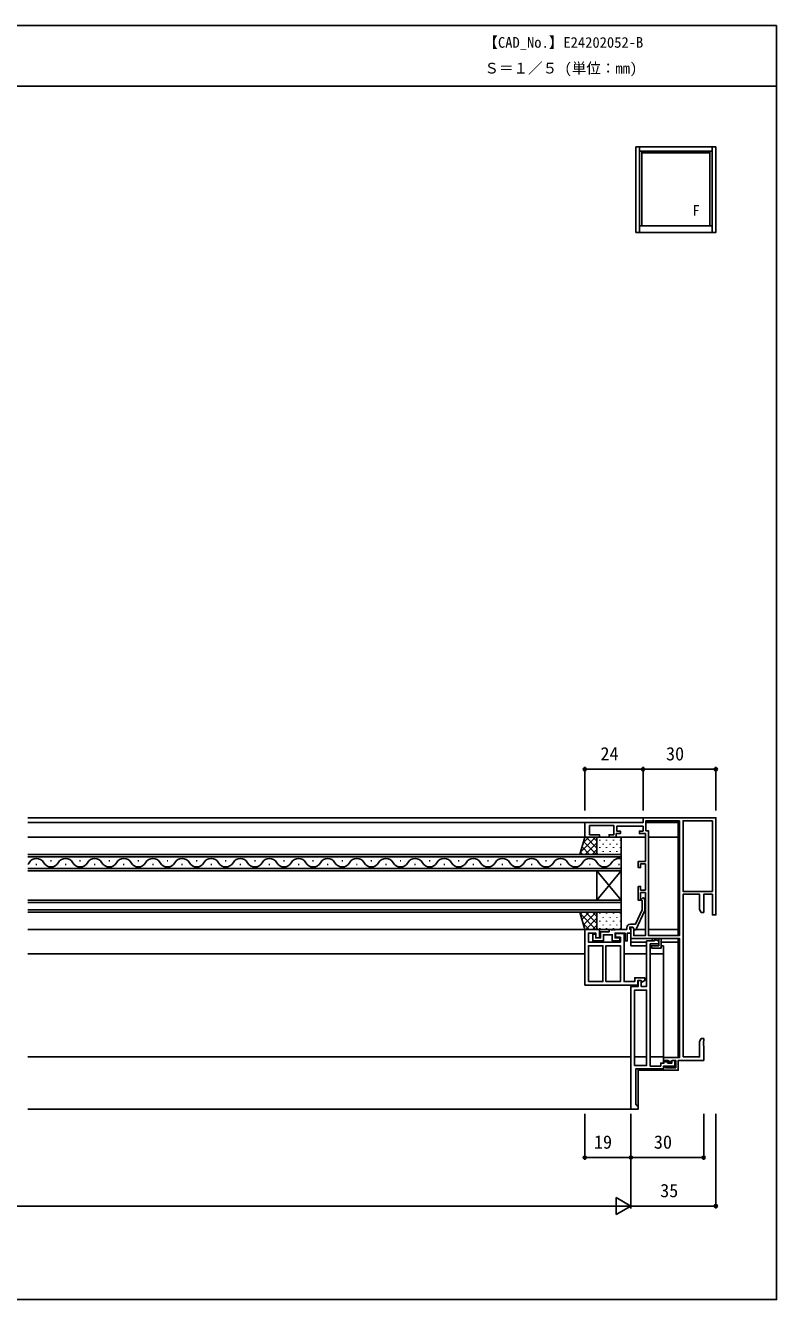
# Model space of a CAD drawing. Units: millimetres on the paper. Extents: x -437 to 438, y -281 to 278.
# Drawn here: x 129 to 438, y -281 to 244 of the extents above; entities that cross this region are included whole.
import ezdxf
from ezdxf.enums import TextEntityAlignment as Align

# ---------------------------------------------------------------- set-up
doc = ezdxf.new("R2010")
doc.units = ezdxf.units.MM
for name, color, linetype in [('0-1_USER1', 3, 'Continuous'), ('0-2_YKK_11', 7, 'Continuous'), ('0-3_YKK_12', 2, 'Continuous'), ('0-4_YKK_13', 4, 'Continuous'), ('0-5_YKK_A1', 4, 'Continuous'), ('0-6_YKK_D', 6, 'Continuous'), ('0-7_YKK_ZWAK', 7, 'Continuous')]:
    doc.layers.add(name, color=color, linetype=linetype)
doc.styles.add('ＭＳ ゴシック', font='')
doc.styles.get('ＭＳ ゴシック').set_extended_font_data('MS Gothic')

msp = doc.modelspace()

# ---------------------------------------------------------------- linework, layer by layer
at = {"layer": '0-2_YKK_11'}
for points in [[(399.6, -181), (399.6, -114), (406.4, -114), (406.4, -120.288), (407.1, -121.5), (408.1, -121.5), (408.1, -114), (411.7, -114), (411.7, -122.5), (413.1, -122.5), (413.1, -82.5), (383.1, -82.5), (383.1, -84.5), (359.1, -84.5), (359.1, -90.5), (365.1, -90.5), (365.1, -89.5), (361.1, -89.5), (361.1, -85.7), (371.1, -85.7), (371.1, -89.5), (369.1, -89.5), (369.1, -90.5), (372.1, -90.5), (372.1, -89), (373.8, -89), (373.8, -88), (372.3, -88), (372.3, -86), (383.1, -86), (383.1, -88), (381.6, -88), (381.6, -89), (384.1, -89), (384.1, -100.5), (381.1, -100.5), (381.1, -103), (382.1, -103), (382.1, -101.5), (384.1, -101.5)], [(384.1, -101.5), (384.1, -112.3), (382.1, -112.3), (382.1, -110.8), (381.1, -110.8), (381.1, -116.5), (382.1, -116.5), (382.1, -113.3), (384.1, -113.3), (384.1, -131), (379.3, -131), (379.3, -128.193), (378.9, -127.5), (378.1, -127.5), (378.1, -132.2), (386.8, -132.2), (386.8, -133.2), (387.8, -133.2), (387.8, -132.2), (389.6, -132.2), (389.6, -135.2), (386.6, -135.2), (386.6, -136.2), (390.6, -136.2), (390.6, -132.2), (398.1, -132.2), (398.1, -181.3), (391.6, -181.3), (391.6, -182.5), (393.28, -182.5), (394.25, -183.06), (394.7, -182.8), (395, -182.5), (396.6, -182.5), (396.6, -185.5), (392.362, -185.5), (392.045, -184.951), (391.6, -185.07), (391.6, -186.5), (397.6, -186.5)], [(377.9, -126.3), (379.988, -126.3), (382.7, -120.484), (382.7, -116.649), (382.276, -116.224), (383.124, -115.376), (383.9, -116.151), (383.9, -120.75)], [(383.9, -120.75), (380.193, -128.7), (379.593, -128.7), (378.9, -127.5), (377.6, -127.5), (377.6, -128.3), (377.8, -128.5), (378.1, -128.8), (378.1, -130), (376.6, -130), (376.6, -133.2), (375.7, -133.2), (375.7, -130), (371.6, -130), (371.6, -132), (373.6, -132), (373.6, -133.2), (370.4, -133.2), (370.4, -130.7), (366.8, -130.7), (366.8, -133.2), (362.4, -133.2), (362.4, -130.5), (363.6, -130.5), (363.6, -132), (365.6, -132), (365.6, -129.5), (369.1, -129.5), (369.1, -128.5), (369.842, -128.5), (370.025, -128.62), (370.575, -128.62), (370.758, -128.5), (370.842, -128.5), (371.025, -128.62), (371.575, -128.62), (371.758, -128.5), (376.4, -128.5), (376.4, -127.8)], [(397.6, -186.5), (397.6, -182.5), (408.1, -182.5), (408.1, -176.458), (407.98, -176.275), (407.98, -175.725), (408.1, -175.542), (408.1, -175.458), (407.98, -175.275), (407.98, -174.725), (408.1, -174.542), (408.1, -173.5), (407.1, -173.5), (406.4, -174.712), (406.4, -181), (399.6, -181)]]:
    msp.add_lwpolyline(points, dxfattribs=at)
for points in [[(398.1, -83.7), (398.1, -131), (385.3, -131), (385.3, -87.8), (384.3, -87.8), (384.3, -83.7)], [(411.7, -83.7), (411.7, -112.8), (399.6, -112.8), (399.6, -83.7)], [(359.1, -151.5), (359.1, -128.5), (365.1, -128.5), (365.1, -132), (363.6, -132), (363.6, -130), (360.6, -130), (360.6, -133.7), (373.8, -133.7), (373.8, -131.7), (371.8, -131.7), (371.8, -130.2), (375.3, -130.2), (375.3, -150), (379.7, -150), (379.7, -148.4), (383.8, -148.4), (383.8, -149.547), (382.652, -150.21), (382.3, -149.6), (380.9, -149.6), (380.9, -151.5)], [(360.6, -150), (360.6, -135.2), (366.6, -135.2), (366.6, -150)], [(367.8, -150), (367.8, -135.2), (373.8, -135.2), (373.8, -150)], [(378.1, -202.5), (378.1, -152), (381.1, -152), (381.1, -149.6), (382.3, -149.6), (382.3, -152), (384.6, -152), (384.6, -133.2), (387.804, -133.2), (388.1, -132.95), (388.546, -132.74), (389.6, -133.349), (389.6, -134.4), (386.1, -134.4), (386.1, -184.8), (390.4, -184.8), (390.4, -183.6), (391.6, -183.6), (391.9, -183.3), (392.4, -182.8), (392.6, -182.8), (393.1, -183.3), (393.4, -183.6), (395, -183.6), (395, -182.5), (396.2, -182.5), (396.2, -184.8), (391.6, -184.8), (391.6, -186), (380.1, -186), (380.1, -200.5), (380.6, -201), (381.1, -201.5), (381.1, -202.5)], [(379.6, -184.5), (379.6, -153.5), (384.6, -153.5), (384.6, -184.5)]]:
    msp.add_lwpolyline(points, close=True, dxfattribs=at)
msp.add_arc((377.9, -127.8), 1.5, 90.00001, 179.99999, dxfattribs=at)
at = {"layer": '0-3_YKK_12'}
for p, q in [((383.4, -82.5), (129.6, -82.5)), ((397.6, -83.7), (397.6, -131)), ((359.4, -84.5), (129.6, -84.5)), ((384.3, -84.5), (397.6, -84.5)), ((360.1, -90.5), (129.6, -90.5)), ((364.6, -90.5), (369.4, -90.5)), ((370.8, -90.5), (384.1, -90.5)), ((385.3, -90.5), (397.6, -90.5)), ((129.6, -97.6), (374.1, -97.6)), ((374.1, -98.6), (129.6, -98.6)), ((129.6, -103.4), (374.1, -103.4)), ((374.1, -104.4), (129.6, -104.4)), ((132.978, -101.76), (133.378, -101.76)), ((138.978, -100.24), (139.378, -100.24)), ((144.978, -101.76), (145.378, -101.76)), ((150.978, -100.24), (151.378, -100.24)), ((156.978, -101.76), (157.378, -101.76)), ((162.978, -100.24), (163.378, -100.24)), ((168.978, -101.76), (169.378, -101.76)), ((174.978, -100.24), (175.378, -100.24)), ((180.978, -101.76), (181.378, -101.76)), ((186.978, -100.24), (187.378, -100.24)), ((192.978, -101.76), (193.378, -101.76)), ((198.978, -100.24), (199.378, -100.24)), ((204.978, -101.76), (205.378, -101.76)), ((210.978, -100.24), (211.378, -100.24)), ((216.978, -101.76), (217.378, -101.76)), ((222.978, -100.24), (223.378, -100.24)), ((228.978, -101.76), (229.378, -101.76)), ((234.978, -100.24), (235.378, -100.24)), ((240.978, -101.76), (241.378, -101.76)), ((246.978, -100.24), (247.378, -100.24)), ((252.978, -101.76), (253.378, -101.76)), ((258.978, -100.24), (259.378, -100.24)), ((264.978, -101.76), (265.378, -101.76)), ((270.978, -100.24), (271.378, -100.24)), ((276.978, -101.76), (277.378, -101.76)), ((282.978, -100.24), (283.378, -100.24)), ((288.978, -101.76), (289.378, -101.76)), ((294.978, -100.24), (295.378, -100.24)), ((300.978, -101.76), (301.378, -101.76)), ((306.978, -100.24), (307.378, -100.24)), ((312.978, -101.76), (313.378, -101.76)), ((318.978, -100.24), (319.378, -100.24)), ((324.978, -101.76), (325.378, -101.76)), ((330.978, -100.24), (331.378, -100.24)), ((336.978, -101.76), (337.378, -101.76)), ((342.978, -100.24), (343.378, -100.24)), ((348.978, -101.76), (349.378, -101.76)), ((354.978, -100.24), (355.378, -100.24)), ((360.978, -101.76), (361.378, -101.76)), ((364.1, -104.4), (364.1, -116.4)), ((364.1, -104.4), (374.1, -116.4)), ((374.1, -104.4), (364.1, -116.4)), ((366.978, -100.24), (367.378, -100.24)), ((372.978, -101.76), (373.378, -101.76)), ((374.1, -116.4), (129.6, -116.4)), ((374.1, -117.4), (129.6, -117.4)), ((374.1, -120.4), (129.6, -120.4)), ((359.6, -128.5), (129.6, -128.5)), ((364.6, -128.5), (369.4, -128.5)), ((377.8, -128.5), (378.1, -128.5)), ((379.3, -128.5), (379.477, -128.5)), ((380.274, -128.5), (384.1, -128.5)), ((385.3, -128.5), (397.6, -128.5)), ((378.1, -135.2), (378.1, -131.7)), ((397.6, -132.2), (378.1, -132.2)), ((384.6, -133.7), (378.1, -133.7)), ((378.1, -135.2), (384.6, -135.2)), ((386.1, -135.2), (386.6, -135.2)), ((397.6, -133.7), (390.6, -133.7)), ((390.6, -135.2), (391.6, -135.2)), ((391.6, -135.2), (391.6, -181.6)), ((397.6, -132.2), (397.6, -181.3)), ((359.1, -138.5), (129.6, -138.5)), ((384.6, -138.5), (375.3, -138.5)), ((391.6, -138.5), (386.1, -138.5)), ((378.1, -181), (129.6, -181)), ((379.6, -181), (384.6, -181)), ((391.6, -181), (386.1, -181)), ((391.6, -183.6), (391.6, -182.2)), ((391.9, -182.5), (391.6, -182.5)), ((391.6, -183.1), (391.942, -183.1)), ((393.058, -183.1), (395, -183.1)), ((396.2, -183.1), (396.6, -183.1)), ((381.1, -201.5), (381.1, -186)), ((391.9, -186.5), (381.1, -186.5)), ((391.6, -186.5), (391.6, -186.2)), ((391.617, -185), (396.6, -185)), ((378.6, -202.5), (129.6, -202.5))]:
    msp.add_line(p, q, dxfattribs=at)
for points in [[(374.1, -97.6), (374.1, -121.4), (129.6, -121.4)], [(397.6, -185.5), (397.6, -186.5), (396.6, -186.5)], [(381.1, -202), (381.1, -202.5), (380.6, -202.5)]]:
    msp.add_lwpolyline(points, dxfattribs=at)
for centre, start, end in [((133.178, -102.677), 29.20254, 150.79746), ((145.178, -102.677), 29.20254, 150.79746), ((157.178, -102.677), 29.20254, 150.79746), ((169.178, -102.677), 29.20254, 150.79746), ((181.178, -102.677), 29.20254, 150.79746), ((193.178, -102.677), 29.20254, 150.79746), ((205.178, -102.677), 29.20254, 150.79746), ((217.178, -102.677), 29.20254, 150.79746), ((229.178, -102.677), 29.20254, 150.79746), ((241.178, -102.677), 29.20254, 150.79746), ((253.178, -102.677), 29.20254, 150.79746), ((265.178, -102.677), 29.20254, 150.79746), ((277.178, -102.677), 29.20254, 150.79746), ((289.178, -102.677), 29.20254, 150.79746), ((301.178, -102.677), 29.20254, 150.79746), ((313.178, -102.677), 29.20254, 150.79746), ((325.178, -102.677), 29.20254, 150.79746), ((337.178, -102.677), 29.20254, 150.79746), ((349.178, -102.677), 29.20254, 150.79746), ((361.178, -102.677), 29.20254, 150.79746), ((373.178, -102.677), 74.43736, 150.79746), ((127.178, -99.323), 314.8087, 330.79746), ((139.178, -99.323), 209.20254, 330.79746), ((151.178, -99.323), 209.20254, 330.79746), ((163.178, -99.323), 209.20254, 330.79746), ((175.178, -99.323), 209.20254, 330.79746), ((187.178, -99.323), 209.20254, 330.79746), ((199.178, -99.323), 209.20254, 330.79746), ((211.178, -99.323), 209.20254, 330.79746), ((223.178, -99.323), 209.20254, 330.79746), ((235.178, -99.323), 209.20254, 330.79746), ((247.178, -99.323), 209.20254, 330.79746), ((259.178, -99.323), 209.20254, 330.79746), ((271.178, -99.323), 209.20254, 330.79746), ((283.178, -99.323), 209.20254, 330.79746), ((295.178, -99.323), 209.20254, 330.79746), ((307.178, -99.323), 209.20254, 330.79746), ((319.178, -99.323), 209.20254, 330.79746), ((331.178, -99.323), 209.20254, 330.79746), ((343.178, -99.323), 209.20254, 330.79746), ((355.178, -99.323), 209.20254, 330.79746), ((367.178, -99.323), 209.20254, 330.79746)]:
    msp.add_arc(centre, 3.437, start, end, dxfattribs=at)
at = {"layer": '0-4_YKK_13'}
for p, q in [((357.35, -96.714), (363.563, -90.5)), ((357.979, -94.479), (361.1, -97.6)), ((358.459, -92.776), (360.735, -90.5)), ((358.601, -92.272), (363.928, -97.6)), ((359.1, -90.5), (364.6, -90.5)), ((359.292, -97.6), (364.1, -92.792)), ((359.657, -90.5), (364.1, -94.943)), ((362.485, -90.5), (364.1, -92.115)), ((364.1, -91), (364.1, -97.1)), ((373.6, -90.5), (364.6, -90.5)), ((365.265, -91.635), (365.265, -91.835)), ((366.68, -93.25), (366.68, -93.45)), ((368.095, -91.635), (368.095, -91.835)), ((369.51, -93.25), (369.51, -93.45)), ((370.925, -91.635), (370.925, -91.835)), ((372.34, -93.25), (372.34, -93.45)), ((373.755, -91.635), (373.755, -91.835)), ((374.1, -97.1), (374.1, -91)), ((357.357, -96.686), (358.271, -97.6)), ((362.12, -97.6), (364.1, -95.62)), ((364.6, -97.6), (373.6, -97.6)), ((365.265, -94.665), (365.265, -94.865)), ((366.68, -96.28), (366.68, -96.48)), ((368.095, -94.665), (368.095, -94.865)), ((369.51, -96.28), (369.51, -96.48)), ((370.925, -94.665), (370.925, -94.865)), ((372.34, -96.28), (372.34, -96.48)), ((373.755, -94.665), (373.755, -94.865)), ((357.29, -122.074), (363.716, -128.5)), ((357.324, -122.195), (358.119, -121.4)), ((357.946, -124.402), (360.948, -121.4)), ((358.567, -126.609), (363.776, -121.4)), ((359.444, -121.4), (364.1, -126.056)), ((359.504, -128.5), (364.1, -123.904)), ((362.272, -121.4), (364.1, -123.228)), ((364.1, -128), (364.1, -121.9)), ((364.6, -121.4), (373.6, -121.4)), ((365.265, -121.935), (365.265, -122.135)), ((365.265, -124.965), (365.265, -125.165)), ((366.68, -123.55), (366.68, -123.75)), ((368.095, -121.935), (368.095, -122.135)), ((368.095, -124.965), (368.095, -125.165)), ((369.51, -123.55), (369.51, -123.75)), ((370.925, -121.935), (370.925, -122.135)), ((370.925, -124.965), (370.925, -125.165)), ((372.34, -123.55), (372.34, -123.75)), ((373.755, -121.935), (373.755, -122.135)), ((373.755, -124.965), (373.755, -125.165)), ((374.1, -121.9), (374.1, -128)), ((358.399, -126.012), (360.887, -128.5)), ((359.1, -128.5), (364.6, -128.5)), ((362.333, -128.5), (364.1, -126.733)), ((373.6, -128.5), (364.6, -128.5)), ((365.265, -127.995), (365.265, -128.195)), ((366.68, -126.58), (366.68, -126.78)), ((368.095, -127.995), (368.095, -128.195)), ((369.51, -126.58), (369.51, -126.78)), ((370.925, -127.995), (370.925, -128.195)), ((372.34, -126.58), (372.34, -126.78)), ((373.755, -127.995), (373.755, -128.195))]:
    msp.add_line(p, q, dxfattribs=at)
for points in [[(364.6, -97.6), (357.1, -97.6), (359.1, -90.5)], [(364.6, -121.4), (357.1, -121.4), (359.1, -128.5)]]:
    msp.add_lwpolyline(points, dxfattribs=at)
for centre, start, end in [((364.6, -91), 90, 180), ((373.6, -91), 0, 90), ((364.6, -97.1), 180, 270), ((373.6, -97.1), 270, 0), ((364.6, -121.9), 90, 180), ((373.6, -121.9), 0, 90), ((364.6, -128), 180, 270), ((373.6, -128), 270, 0)]:
    msp.add_arc(centre, 0.5, start, end, dxfattribs=at)
at = {"layer": '0-5_YKK_A1'}
for p, q in [((380.1, 194), (380.1, 158.75)), ((413.1, 194), (380.1, 194)), ((381.6, 194), (381.6, 158.75)), ((411.6, 192.25), (381.6, 192.25)), ((382.55, 192.25), (382.55, 161.5)), ((410.65, 191.5), (382.55, 191.5)), ((410.65, 192.25), (410.65, 161.5)), ((411.6, 194), (411.6, 158.75)), ((411.6, 161.5), (381.6, 161.5))]:
    msp.add_line(p, q, dxfattribs=at)
msp.add_lwpolyline([(413.1, 194), (413.1, 158.75), (380.1, 158.75)], dxfattribs=at)
at = {"layer": '0-6_YKK_D'}
for p, q in [((359.1, -79.5), (359.1, -61.5)), ((359.1, -62.5), (383.1, -62.5)), ((383.1, -79.5), (383.1, -61.5)), ((383.1, -79.5), (383.1, -61.5)), ((383.1, -62.5), (413.1, -62.5)), ((413.1, -79.5), (413.1, -61.5)), ((359.1, -204.5), (359.1, -223.5)), ((378.1, -204.5), (378.1, -243.5)), ((378.1, -204.5), (378.1, -223.5)), ((378.1, -204.5), (378.1, -223.5)), ((378.1, -204.5), (378.1, -243.5)), ((408.1, -204.5), (408.1, -223.5)), ((413.1, -204.5), (413.1, -243.5)), ((378.1, -222.5), (359.1, -222.5)), ((378.1, -222.5), (408.1, -222.5)), ((378.1, -242.5), (372.038, -239)), ((372.038, -239), (372.038, -246)), ((-114.9, -242.5), (371.1, -242.5)), ((378.1, -242.5), (365.976, -242.5)), ((378.1, -242.5), (372.038, -246)), ((378.1, -242.5), (413.1, -242.5))]:
    msp.add_line(p, q, dxfattribs=at)
for centre in [(359.1, -62.5), (383.1, -62.5), (383.1, -62.5), (413.1, -62.5), (359.1, -222.5), (378.1, -222.5), (378.1, -222.5), (408.1, -222.5), (413.1, -242.5)]:
    msp.add_circle(centre, 0.637, dxfattribs=at)
at = {"layer": '0-7_YKK_ZWAK'}
for p, q in [((438.1, 244), (-436.9, 244)), ((438.1, 219), (-436.9, 219))]:
    msp.add_line(p, q, dxfattribs=at)
msp.add_lwpolyline([(-436.9, -281), (438.1, -281), (438.1, 244)], dxfattribs=at)

# ---------------------------------------------------------------- texts
at = {"layer": '0-1_USER1', "style": 'ＭＳ ゴシック'}
for s, p in [('【CAD_No.】E24202052-B', (317.33, 233.508)), ('Ｓ＝１／５ (単位：mm)', (317.739, 222.89))]:
    msp.add_text(s, height=4.399, dxfattribs=at).set_placement(p, align=Align.BOTTOM_LEFT)
at = {"layer": '0-5_YKK_A1', "style": 'ＭＳ ゴシック'}
msp.add_text('F', height=4.399, dxfattribs=at).set_placement((403.458, 164.25), align=Align.BOTTOM_LEFT)
at = {"layer": '0-6_YKK_D', "style": 'ＭＳ ゴシック'}
for s, p in [('24', (365.539, -60.5)), ('30', (392.56, -60.5)), ('19', (362.868, -220.5)), ('30', (387.56, -220.5)), ('35', (390.145, -240.5))]:
    msp.add_text(s, height=5.499, dxfattribs=at).set_placement(p, align=Align.BOTTOM_LEFT)

doc.saveas('drawing.dxf')
